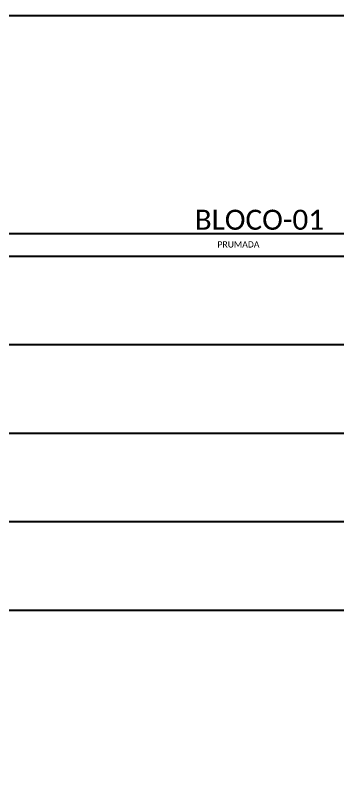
# Model space of a CAD drawing. Header units: metres. Extents: x -203 to 1885, y -55 to 636.
# Drawn here: x 629.8 to 690.9, y 490.2 to 636 of the extents above; entities that cross this region are included whole.
import ezdxf

# ---------------------------------------------------------------- set-up
doc = ezdxf.new("R2010")
doc.units = ezdxf.units.M
doc.styles.add('WMF-Calibri0', font='calibri.ttf')

msp = doc.modelspace()

# ---------------------------------------------------------------- linework, layer by layer
for p, q in [((559.27, 590.36), (661.26, 590.36)), ((633.77, 590.36), (755.2, 590.36)), ((559.27, 573.58), (661.26, 573.58)), ((633.77, 573.58), (755.2, 573.58)), ((559.27, 556.8), (661.26, 556.8)), ((633.77, 556.8), (755.2, 556.8)), ((559.27, 540.02), (661.26, 540.02)), ((633.77, 540.02), (755.2, 540.02)), ((559.27, 523.24), (661.26, 523.24)), ((633.77, 523.24), (755.2, 523.24))]:
    msp.add_line(p, q)
msp.add_lwpolyline([(-203.47, 636.01), (824.44, 636.01), (824.44, -55.3), (-203.47, -55.3)], close=True)
msp.add_lwpolyline([(755.2, 594.58), (559.27, 594.58)])

# ---------------------------------------------------------------- texts
at = {"color": 3, "style": 'WMF-Calibri0'}
msp.add_text('BLOCO-01', height=3.8, dxfattribs=at).set_placement((663.78, 595.36))
at = {"color": 0, "style": 'WMF-Calibri0'}
msp.add_text('PRUMADA ', height=1.179, dxfattribs=at).set_placement((668.1, 591.99))

doc.saveas('drawing.dxf')
